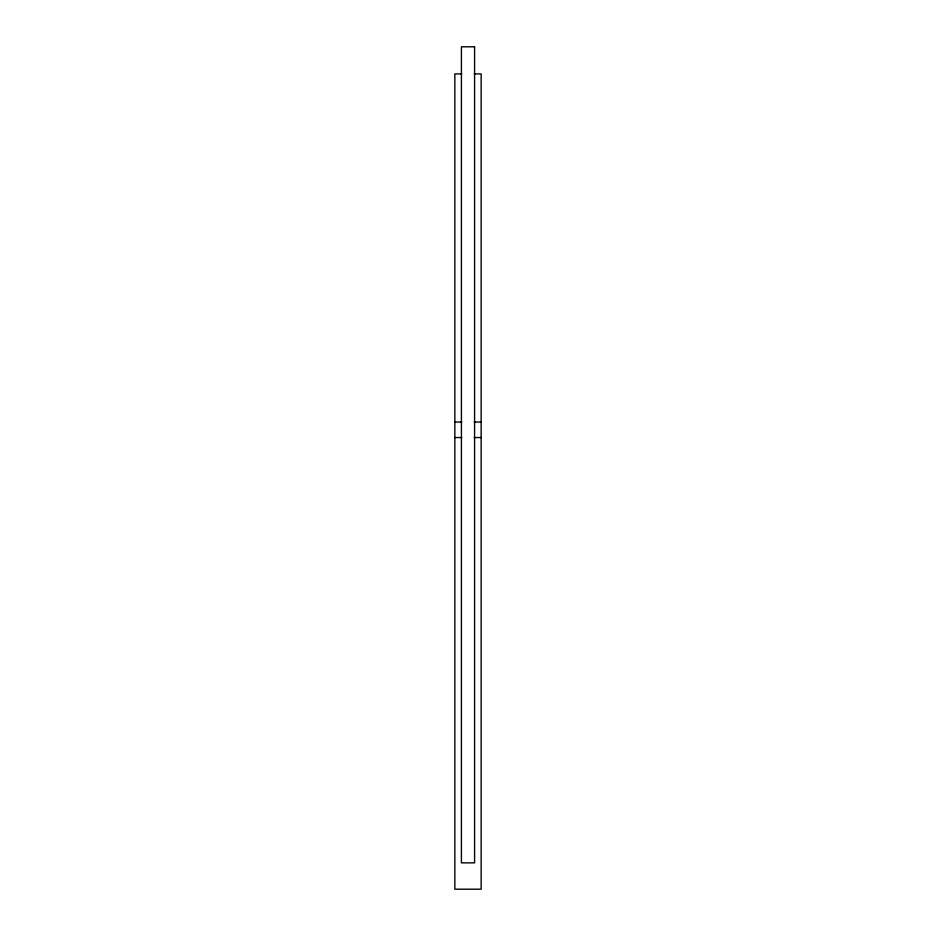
<?xml version="1.0" encoding="UTF-8"?>
<svg xmlns="http://www.w3.org/2000/svg" width="936" height="936" viewBox="0 0 936 936"><rect width="100%" height="100%" fill="white"/><g stroke="black" fill="none" stroke-linecap="round" stroke-linejoin="round"><path stroke-width="1.4" d="M461.764 73.921L454.837 73.921L454.837 889.2L481.162 889.2L481.162 73.921L474.236 73.921M454.837 422.042L461.764 422.042M474.236 422.042L481.162 422.042M454.837 437.545L461.764 437.545M474.236 437.545L481.162 437.545M474.587 46.8L461.413 46.8L461.413 862.863L474.587 862.863L474.587 46.8"/></g></svg>
